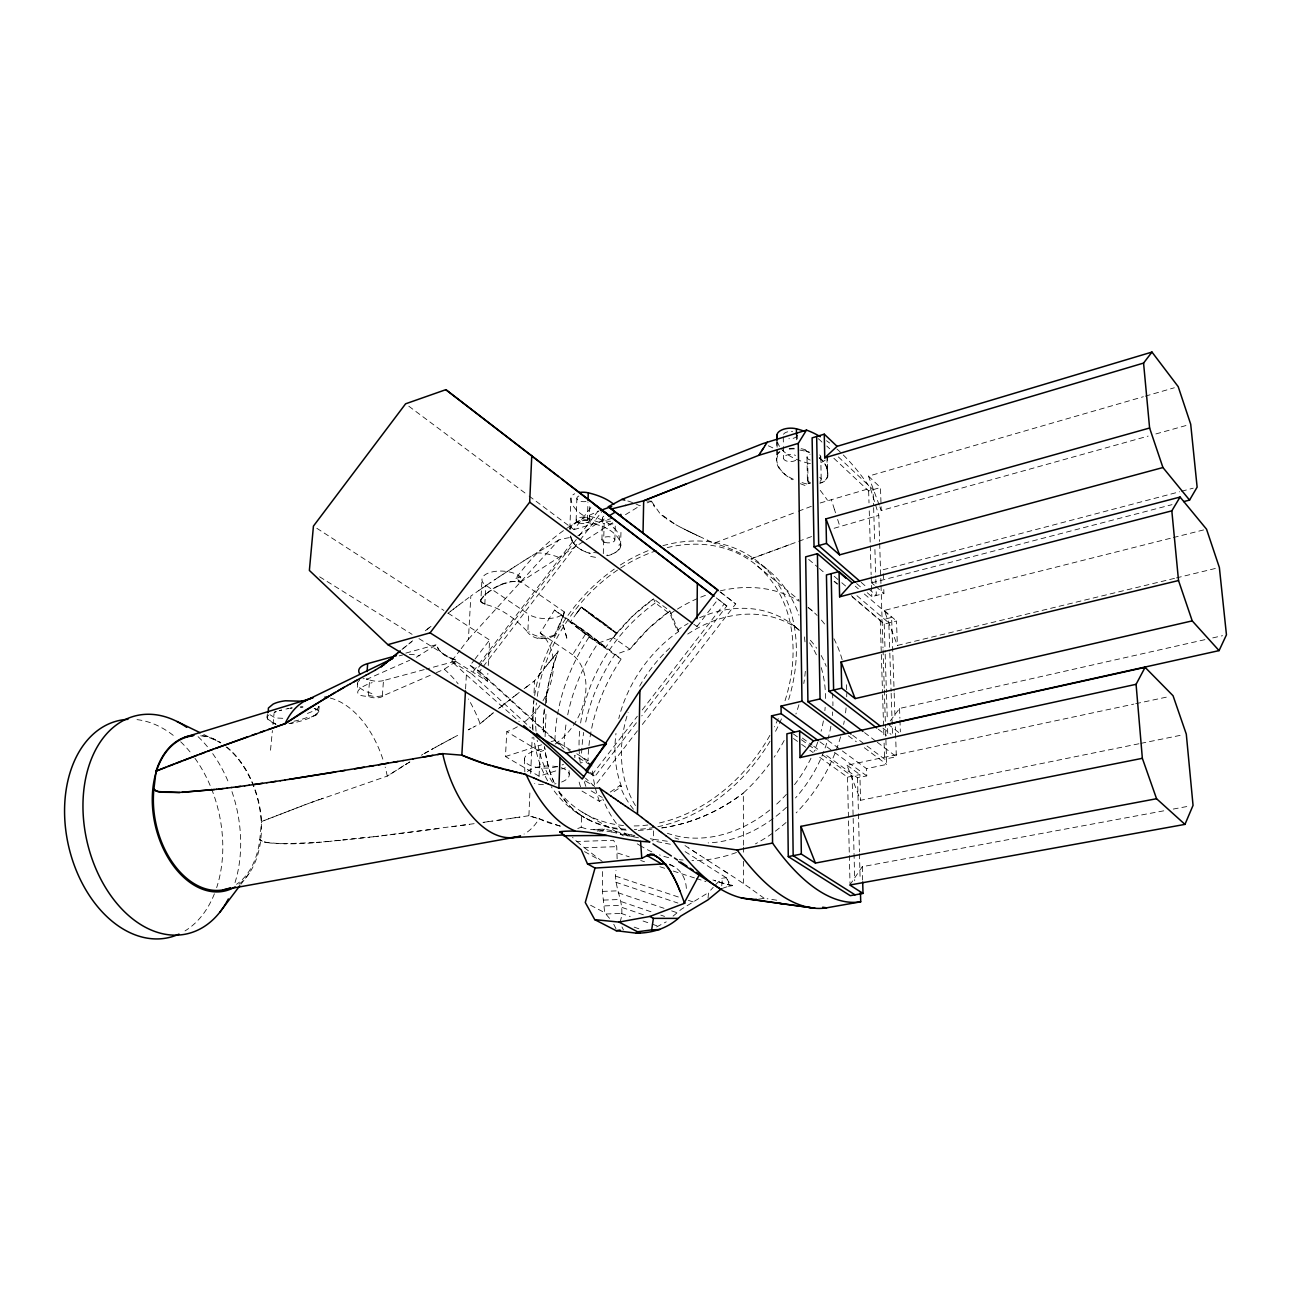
<?xml version="1.0" encoding="UTF-8"?>
<svg xmlns="http://www.w3.org/2000/svg" width="1291" height="1291" viewBox="0 0 1291 1291"><rect width="100%" height="100%" fill="white"/><g stroke="black" fill="none" stroke-linecap="round" stroke-linejoin="round"><path stroke-width="0.75" stroke-dasharray="5 3.75" d="M609.546 918.401L604.688 912.656L602.413 891.387L602.429 869.521M693.767 624.182L696.979 626.571L697.011 622.649M667.318 841.232L653.44 839.344L653.617 828.87M606.899 555.759A13.055 7.649 -18.3 0 0 620.6 545.447L621.019 530.02M614.887 539.832L615.307 524.081M601.913 539.767L602.542 518.111M603.3 553.661L604.156 523.549A54.787 27.176 1.2 0 1 570.945 498.148A12.507 6.197 1.8 0 1 574.737 493.759M577.771 828.499L581.224 827.241L581.579 815.831L577.093 813.056M587.389 520.208L587.954 502.602M589.309 520.402L589.809 504.458M576.125 520.338L576.883 498.439M569.847 528.826L570.945 498.148M545.092 736.645L546.109 710.825M546.432 702.869L546.819 692.944A152.257 93.081 -67.8 0 1 558.083 651.681L557.89 650.712M537.008 818.22L528.907 815.718L530.004 789.559M530.682 773.454L532.199 737.226M532.538 729.173L533.732 700.997M534.071 692.944L534.571 680.857L543.253 669.755M612.58 522.774L520.483 582.112L520.709 577.012L518.869 575.738A20.333 9.36 2.9 0 0 490.451 572.349A20.333 9.36 2.9 0 0 485.819 585.291L528.632 614.258L527.841 632.17A143.382 78.848 76.5 0 0 484.803 604.317L480.817 601.38L481.995 579.094M275.225 723.864L274.741 723.751A4.002 1.533 6 0 1 273.095 723.186L267.302 718.587L267.156 716.747L268.883 714.827L267.124 716.86L267.705 719.216L275.725 723.944M480.817 600.622L480.914 600.105A16.815 5.777 -24.4 0 1 481.043 599.653C489.741 588.276 505.878 579.288 520.37 582.08A159.6 85.642 76.4 0 0 518.595 581.547L518.869 575.738M539.057 776.198L540.235 751.652L506.814 731.626L505.443 756.542L539.057 776.198L559.778 769.63M418.962 638.609L487.449 681.212L487.853 673.369M488.272 665.527L489.596 640.013L445.556 611.531M484.803 604.317L485.819 585.291M465.583 688.958L466.374 674.919L451.56 661.282L459.983 650.244M461.177 648.663L468.407 639.223L470.844 596.055L478.896 590.471M424.206 669.609L383.475 680.583L382.33 696.139L432.485 674.338M727.285 879.607L726.236 877.735L722.363 878.138L721.508 888.692L728.414 886.272L728.737 881.963L727.285 879.591M368.355 696.156L369.597 679.986A23.964 10.021 4.2 0 1 366.354 678.727M357.413 687.28L357.72 683.488M314.149 708.372L318.57 710.583A3.938 1.743 1.4 0 0 317.812 709.889C319.474 699.302 320.491 715.94 313.874 715.908C306.161 720.055 297.543 722.25 288.926 723.541M708.049 898.084L708.549 892.533L713.213 887.32M270.513 750.216L272.401 730.561M272.982 724.541L274.047 713.487M267.027 717.425L267.382 713.826M619.97 922.161C626.7 904.249 613.128 888.256 616.001 870.328M617.13 858.822L616.743 846.654L613.612 840.28L576.883 841.506L572.542 837.391M556.534 653.504L558.067 651.681A152.322 93.13 -67.8 0 0 546.803 692.944L543.35 720.2L543.414 733.562A153.887 118.917 -55.2 0 1 544.092 710.002M319.119 706.726L316.247 709.824L306.322 713.939M564.151 612.838L564.328 611.95L515.916 578.4A160.084 119.998 -55.3 0 1 598.83 511.139M604.236 646.985L605.495 647.63L616.275 633.026L609.142 627.265M564.054 613.273L563.634 614.984M563.505 615.404L554.404 635.237M560.02 624.489L564.328 611.95A19.817 8.908 2.3 0 1 549.046 618.534A19.817 8.908 2.3 0 1 528.632 614.258M559.31 625.99L555.178 633.897M543.011 700.658A58.095 42.329 -57.8 0 0 540.187 633.01L554.533 610.062L586.663 632.235L621.132 659.104A163.408 129.6 -55 0 0 588.034 760.689L580.498 763.078M555.13 744.1A56.982 42.2 -57.8 0 0 572.607 654.747L586.663 632.235M849.849 885.029L862.307 866.681L1165.321 810.538M582.548 607.883L581.208 607.125L570.428 621.778L577.303 627.458M585.598 610.74L581.208 607.093L575.851 614.419L581.289 607.125L596.345 617.711M1204.923 639.658L899.553 708.452L887.918 724.073L898.875 732.594M240.965 884.206L249.195 873.281M487.449 681.212L470.15 665.43L473.797 660.669M475.007 659.072L489.596 640.013M529.116 496.067L574.027 529.617L592.537 505.426M451.56 661.282L471.554 673.692L477.654 665.72M478.864 664.139L573.914 539.945M481.656 663.203L476.766 669.561L564.006 749.103M482.866 661.605L577.948 537.363M579.175 535.765L599.895 508.686M470.15 665.43L479.59 671.336L482.043 668.125M483.27 666.527L578.771 541.768M579.998 540.171L602.542 510.736M696.979 626.571L718.103 599.266L726.817 605.979L641.756 715.892M592.101 774.713L637.351 716.215M642.256 709.905L724.203 603.978M588.793 772.728L594.909 776.407L636.818 722.266M637.431 730.819L594.441 786.364L585.549 778.215M642.353 724.477L735.725 603.881L719.248 591.052M538.799 675.403L544.721 667.915M544.56 668.109L546.19 666.091M546.028 666.285L547.658 664.268M547.497 664.478L549.127 662.461M548.982 662.654L552.096 658.846M550.466 660.831L553.581 657.054M553.484 657.167L555.082 655.247M555.001 655.344L556.566 653.456M874.378 585.226L871.651 582.838L874.201 579.933M468.407 639.223L558.922 539.912A124.824 84.431 -49.2 0 1 571.122 537.363M483.657 596.006L481.898 598.12A16.444 5.535 -25.6 0 0 481.559 598.524A20.366 6.955 -24.9 0 0 480.994 599.67M715.537 884.706L722.363 878.138M484.609 595.086L486.061 593.812M673.063 916.126L681.47 909.171L708.549 892.533M490.112 715.408L480.123 723.702L474.104 726.785M401.985 649.47L412.942 640.594M403.066 648.582L411.361 641.853M493.001 713.068L480.123 723.702A108.396 62.743 76.5 0 0 468.391 699.012M491.79 714.036L493.469 712.68M498.52 708.614L500.214 707.274M499.665 707.694L516.884 694.251M501.909 705.919L507.008 701.917M425.304 630.783L430.92 626.393M427.079 629.395L432.84 624.909M508.719 700.577L510.429 699.254M512.124 697.915L513.85 696.591M515.561 695.268L519.224 692.46M487.272 592.843L496.583 586.937M447.896 613.322L450.753 611.159M450.349 611.466L453.609 608.997M524.162 688.7L527.47 686.199M453.286 609.239L456.465 606.835M525.889 687.393L534.571 680.857L532.828 682.164M456.223 607.012L459.338 604.672M459.144 604.817L465.083 600.363M465.002 600.412L470.844 596.055M656.635 926.938L666.253 921.855M478.735 590.584L482.931 587.695M482.721 587.857L491.048 582.209M486.739 585.13L495.131 579.481M579.82 629.395L570.412 621.762L574.43 624.199M416.396 657.28L436.39 644.661L438.569 649.551L442.813 653.924L457.175 660.734L444.249 669.222L436.39 672.643M610.256 792.061L619.906 785.59L621.536 786.59L612.063 792.916M582.031 791.076L599.46 801.372L602.607 799.258M315.827 714.714L308.533 718.442M494.84 579.691L499.214 576.77M498.923 576.98L503.312 574.075M503.022 574.285L515.674 566.055M507.153 571.574L519.805 563.409M519.628 563.538L532.279 555.517M577.868 535.781L605.334 518.32M523.807 560.859L528.019 558.196M532.231 555.55L558.922 539.912M625.473 514.689L640.481 505.475M403.889 765.515L387.268 776.101L307.92 803.648M405.6 764.482L407.02 763.626M409.634 762.061L387.268 776.101A87.772 54.061 76.6 0 0 385.186 767.08M408.44 762.771L409.876 761.916M546.254 547.19L547.658 546.383M421.35 755.235L422.786 754.412M424.223 753.589L435.825 747.118M424.11 753.654L429.838 750.442M431.468 749.522L432.921 748.715M435.6 747.247L438.746 745.52M438.52 745.633L450.446 739.178M441.457 744.036L453.399 737.613M453.238 737.694L459.289 734.498M471.167 728.302L468.197 729.851L474.152 726.768M497.1 586.663L499.149 585.662M499.698 585.388L501.602 584.549M366.321 679.502L409.667 660.266M502.167 584.307L511.397 581.499L518.708 581.579M647.13 502.877L649.357 502.005M650.083 501.731L651.826 501.779M820.188 502.99L870.408 488.256L878.784 515.367L879.607 541.478M707.21 540.09L713.907 543.253L796.676 511.898M798.467 511.204L812.927 505.733M789.269 544.786L750.846 558.922A153.645 137.153 56.5 0 0 713.907 543.237M811.555 536.572L750.846 558.922A153.887 118.917 -55.2 0 1 798.951 615.145M834.115 528.277L878.784 515.367M305.693 804.471L261.524 821.544L259.814 839.311A77.831 51.882 76.8 0 1 236.543 884.303M309.582 803.05L261.524 821.544A79.784 53.189 76.8 0 0 227.006 747.15M311.518 802.34L313.471 801.63M274.144 712.342L276.048 711.68M315.682 800.84L319.49 799.468M274.289 712.293L276.193 711.631M321.298 798.822L323.266 798.128M505.443 756.542L541.623 744.794M551.144 741.696L554.952 740.453L570.493 749.958M561.666 769.033L565.426 767.855M574.027 529.617L612.354 518.207M879.219 505.104L868.472 476.153L1143.358 396.724M1145.295 396.159L1174.326 387.768M515.916 578.4L520.709 577.012M833.857 458.273L868.649 490.919L880.478 487.546L881.043 504.781M879.881 506.911L881.22 510.526L1148.151 436.1M1155.881 433.937L1186.832 425.304M279.259 710.712L281.68 710.05L279.372 710.679M405.858 653.085L436.39 644.661L438.569 649.551L442.7 653.843A39.747 17.186 3.2 0 0 447.138 656.683L457.175 660.734L426.143 669.093M883.141 569.734L1179.587 491.774M1181.523 491.258L1193.223 488.176M871.651 582.838L1172.018 504.652M867.229 592.714L871.796 596.652L883.915 593.537L883.786 589.567M1174.487 578.368L897.358 645.435L884.238 610.449L1171.373 538.057M1173.341 537.556L1204.584 529.681M851.334 595.684L880.252 620.277L891.613 617.437L894.114 691.04M852.286 596.91L884.222 624.053L896.503 621.003L897.358 645.435M1176.44 577.9L1217.413 567.975M1212.749 637.899L1222.529 635.688M1138.92 743.761L860.564 800.291L847.041 765.256L1133.772 704.111M1135.741 703.692L1169.113 696.575M867.036 746.02L884.625 759.189L896.341 756.704L895.325 726.849M285.924 709.049L288.732 708.485M842.361 750.959L866.568 768.678L886.691 764.417L885.416 724.251M819.656 757.236L847.493 777.166L859.887 774.552L860.564 800.291M826.708 755.606L857.531 777.811L866.761 775.875L866.568 768.678M1140.905 743.358L1182.362 734.934M287.893 708.662L289.216 708.404M293.525 722.782L290.088 723.38M1173.245 809.07L1189.092 806.133M290.136 708.226L292.299 707.888M290.572 708.162L291.927 707.936M728.414 886.272L732.4 885.674L728.737 881.963M514.98 817.784L528.907 815.718M510.381 818.462L519.853 817.058M510.752 818.397L496.615 820.463M501.618 819.737L482.995 822.415M483.302 822.367L492.468 821.06M474.152 823.674L371.921 836.988M460.548 825.578L469.488 824.336M451.656 826.805L456.094 826.192M438.424 828.612L425.304 830.371M416.638 831.501L420.963 830.936M412.313 832.05L380.329 836.003M376.117 836.503L378.215 836.261M373.89 836.762C337.839 839.36 301.077 847.251 264.913 842.103A37.794 25.691 -63.1 0 1 262.638 841.361L262.331 841.232M367.725 837.472L369.823 837.23M363.562 837.924L342.89 840.102M340.84 840.296L330.657 841.232M599.347 831.21L603.236 830.839L597.265 831.049M328.624 841.409L316.537 842.378M314.133 842.555L283.972 843.765M603.413 900.101L620.777 899.44M604.704 905.895L621.568 905.249M606.044 914.012L620.987 913.431M602.413 891.387L617.905 890.822M576.883 841.506L584.436 847.751L616.743 846.654M282.777 718.312L275.257 717.925L269.787 714.617M628.669 834.341L604.446 829.129L590.584 829.532M303.046 706.984L300.319 707.065L303.111 706.984M611.837 831.953L597.62 829.823M607.674 627.152L616.291 633.01L615.065 632.316M598.491 829.839L590.39 829.645M281.196 843.733L269.416 842.958M541.994 638.383L541.865 638.383A17.784 13.765 -4.2 0 1 538.428 637.948L538.202 637.899M771.792 899.44L779.49 900.634M758.495 899.165A212.644 98.31 76.3 0 0 764.127 898.262L767.951 898.843M650.293 838.73L653.44 839.344M670.352 844.266L652.052 840.619M631.67 834.954L634.801 835.6M628.604 834.325L631.735 834.97M633.865 836.81L638.496 837.811M629.362 835.842L634.026 836.842M266.011 842.361L266.236 842.41A83.399 56.675 -62.1 0 0 268.496 842.829M629.556 835.89L620.471 833.889M625.102 834.922L616.065 832.905M611.708 831.92L616.243 832.953M530.762 816.38L539.073 818.704A242.579 144.285 -66.4 0 0 549.869 823.158L561.424 826.434M732.4 885.674L730.125 885.11A208.287 90.677 -10.9 0 1 712.939 879.994M560.036 826.111L539.073 818.704A95.244 52.528 76.5 0 1 524.049 834.067M804.955 450.349L806.649 450.833M581.224 827.241L588.615 829.58M617.679 853.077L629.201 856.804M640.707 860.516L644.548 861.759M659.895 866.729L665.656 868.585M673.321 871.07L694.429 877.896M696.349 878.509L705.951 881.608M314.294 708.42L317.796 709.889M615.452 876.073L679.034 897.229M688.377 900.343L693.993 902.199M615.678 882.205L677.904 903.055M618.179 892.759L664.026 908.299M671.659 910.881L677.388 912.834M621.423 901.651L651.422 911.914M660.798 915.109L664.558 916.4M622.133 907.476L644.548 915.19M621.019 913.366L630.218 916.545M643.063 921.016L650.422 923.565M652.262 924.195L657.764 926.099M634.155 927.132L641.256 929.617M570.477 621.729L579.272 627.587M699.189 536.346L707.274 540.122M696.511 535.087L699.351 536.41M695.187 534.458L696.688 535.168M693.864 533.829L695.365 534.539M692.541 533.199L694.042 533.909M692.734 533.28L689.927 531.94M691.427 532.667L686.086 530.068M203.752 734.482L216.259 740.55M688.829 531.408L681.148 527.567M685.037 529.552L677.614 525.679M590.568 905.249L604.688 912.656M680.163 527.051L675.354 524.436M590.455 820.737L581.579 815.831A154.726 119.079 -55.2 0 0 627.587 830.226M584.5 851.608L599.185 859.741M651.826 501.779L659.83 513.35L675.532 524.533M582.257 812.12L623.456 835.906M637.205 843.83L640.626 845.815M669.722 864.179L674.628 867.019M674.257 523.807L666.091 518.562M591.197 790.899L602.235 797.451M585.307 780.894L592.908 785.444M590.407 765.014L574.656 755.413A153.096 120.095 -55.1 0 0 574.834 757.736M576.787 753.815L588.034 760.689M319.652 576.835L412.103 634.349M726.236 877.735L684.327 851.14M749.893 887.982L735.563 878.235M723.718 870.65L735.596 878.267M715.779 865.535L727.672 873.184M707.92 860.468L715.892 865.615M316.828 528.293L443.862 610.433M700.142 855.433L708.114 860.597M696.543 853.093L688.716 847.993M692.492 850.462L700.384 855.594M603.704 646.646L596.781 641.885M684.988 845.557L688.894 848.106M540.187 633.01L572.607 654.747M614.564 631.977L612.515 630.573M583.08 608.239L586.001 610.256M554.533 610.062L589.099 637.06L621.132 659.104M576.189 625.409L578.19 626.813M611.676 629.992L606.35 626.2M586.905 610.901L589.971 613.08M579.078 627.442L580.579 628.523M793.449 738.5L800 743.18M801.63 744.358L808.182 749.038M809.828 750.216L813.104 752.556M595.635 641.078L593.247 639.352M793.303 733.917L799.839 738.613M801.469 739.775L816.17 750.345M822.706 755.041L852.125 776.181L853.125 816.412M580.401 628.394L594.393 638.674M764.127 898.262L749.877 887.966M802.356 738.065L812.104 745.085M813.717 746.246L820.205 750.926M581.563 629.217L583.984 630.976M847.041 765.256L859.887 774.552M591.1 613.903L593.457 615.597M606.544 626.329L597.539 619.745M819.914 741.825L832.84 751.217M834.454 752.395L866.761 775.875M604.14 624.586L605.366 625.473M827.838 740.34L840.748 749.781M567.717 714.811A165.893 130.165 -55.1 0 1 598.04 643.208L613.273 637.593L632.106 616.565L653.553 598.846L655.295 602.962L670.126 613.919L677.146 630.363L678.695 631.493A122.613 96.906 -55.1 0 0 618.776 718.554M585.243 631.88L590.294 635.608M590.729 637.512L588.147 635.624M595.926 617.405L599.928 620.358M601.638 622.762L599.056 620.858M597.184 618.324L598.459 619.26M599.718 620.196L601.703 621.665M595.732 618.405L597.765 619.906M585.565 633.72L586.856 634.672M600.977 621.132L605.092 624.199M596.474 618.954L592.295 615.839M584.29 632.768L605.463 647.646L593.989 638.367M408.811 406.213L527.503 494.873M848.332 735.805L856.32 741.76M864.325 747.731L886.691 764.417M602.235 622.068L603.478 622.988M593.941 617.066L595.199 618.002M591.02 636.156L592.73 637.431M852.657 735.257L865.438 744.826M584.839 633.171L579.465 629.12M604.672 623.892L609.417 627.474M592.714 616.146L585.372 610.562M605.866 624.779L606.996 625.635M590.358 614.371L591.504 615.242M864.55 732.626L875.669 741.05M877.267 742.26L896.341 756.704M580.611 630.008L581.805 630.912M665.268 517.965L661.928 515.287M595.151 639.271L601.219 643.951M719.878 591.794L735.725 603.881M587.905 612.515L589.245 613.532M584.436 847.751L602.445 861.565M716.247 597.862L726.817 605.979M878.267 729.205L886.255 735.337M610.143 628.039L611.95 629.427M586.243 611.24L587.179 611.95M882.996 728.156L890.968 734.305M612.757 630.056L616.275 632.961M584.565 609.933L581.208 607.125M794.078 625.893L798.419 629.362M602.026 644.58L605.495 647.63M761.012 564.328L768.952 570.767M757.381 565.991L799.226 600.218M808.521 607.835L813.169 611.644M808.699 559.439L817.832 567.201M819.365 568.508L823.932 572.381M834.583 581.45L837.633 584.032M834.034 581.402L837.084 583.984M834.196 576.27L840.263 581.45M841.78 582.757L846.331 586.63M856.95 595.7L888.821 622.908L889.757 651.067M884.238 610.449L896.503 621.003M855.271 586.195L858.305 588.793M864.357 594.005L891.613 617.437M856.595 583.548L861.145 587.486M861.162 582.354L867.229 587.615M868.746 588.922L876.331 595.49L876.202 591.504M875.734 586.404L883.915 593.537M466.374 674.919L519.224 721.604M591.988 765.983L581.515 756.704A164.086 129.762 -55.1 0 1 583.693 732.4M571.671 752.75L564.183 746.101A165.893 130.165 -55.1 0 1 566.459 721.588M479.59 671.336L562.376 746.779M590.471 772.373L594.909 776.407M471.554 673.692L530.779 727.979M826.789 446.04L829.693 448.768M838.359 456.933L873.071 489.66L873.571 505.636M868.472 476.153L880.478 487.546M654.489 506.879L653.327 504.942M613.774 924.275L615.968 928.697M621.972 926.954L623.424 929.891M678.695 631.493L669.916 610.966L653.553 598.846A153.096 120.095 -55.1 0 0 613.273 637.593L629.976 649.244A151.434 119.724 -55.1 0 1 669.916 610.966L648.647 628.459L629.976 649.244L614.823 654.763A164.086 129.762 -55.1 0 0 584.92 725.687M837.633 519.434L839.795 526.195M834.422 509.38L835.519 512.817M834.454 509.477L831.275 499.423M554.436 635.333L554.485 635.511A19.268 15.976 -3.3 0 1 547.271 638.19M827.095 468.794L827.337 470.005A57.595 33.55 -12.8 0 1 826.95 476.992M569.089 770.582L569.218 774.293M899.553 708.452L899.892 718.199M899.956 720.152L900.36 731.852M894.179 693.041L895.05 718.893M889.822 653.068L891.097 691.282M891.161 693.299L892.565 735.531M881.107 506.701L881.22 510.526M883.27 573.704L883.528 581.628M884.222 624.053L885.126 652.181M885.19 654.182L886.433 692.363M886.497 694.364L887.337 720.491M887.595 728.527L887.853 736.564M879.671 543.479L880.946 583.645M881.011 585.662L882.996 647.921M883.06 649.938L884.27 688.087M884.335 690.104L885.352 722.234M880.252 620.277L881.269 652.488M881.333 654.505L882.528 692.751M882.592 694.768L883.867 735.031M884.109 743.083L884.625 759.189M873.636 507.637L874.669 541.575M874.911 549.563L875.782 577.513M875.831 579.514L875.96 583.516M868.649 490.919L869.004 502.893M869.246 510.865L871.135 574.705M871.199 576.706L871.796 596.652M862.307 866.681L862.646 880.059M857.531 777.811L858.402 811.813M858.45 813.814L859.435 851.818M859.483 853.819L860.145 879.817M524.485 758.85L524.824 771.857M853.173 818.413L854.707 880.752M847.493 777.166L849.3 853.496M849.333 855.513L850.011 883.625M827.273 455.449L827.644 473.103M826.95 457.337L827.353 476.96M820.753 456.546L821.205 479.671M777.456 441.877A58.531 30.258 -2.4 0 0 807.73 463.049L808.069 482.995M807.004 456.998L807.375 479.623M797.241 435.148L797.289 438.956M796.531 434.809L796.612 440.78M783.282 437.02L783.363 444.653M783.395 446.557L783.508 458.015M777.053 442.184L777.101 447.703M777.117 449.542L777.166 455.077A58.418 29.661 3 0 0 792.4 479.752M776.827 440.473L776.892 447.848M776.908 449.704L776.972 457.079M743.438 845.185L743.326 793.029A153.887 118.917 -55.2 0 0 769.452 763.885M743.438 847.203L743.455 853.222M743.471 861.242L743.519 883.318M604.446 829.129A109.735 57.207 76.4 0 1 603.075 829.919M732.465 885.626A209.707 91.322 -10.9 0 1 714.665 880.591M804.325 636.899A153.887 118.917 -55.2 0 1 805.261 644.499M805.326 671.304A153.887 118.917 -55.2 0 1 803.793 683.536M798.919 704.757A153.887 118.917 -55.2 0 1 795.918 713.988M784.17 740.485A153.887 118.917 -55.2 0 1 774.132 757.204M545.512 699.754A153.887 118.917 -55.2 0 1 546.819 692.944M558.858 791.69A155.307 94.969 -67.7 0 0 581.66 815.638A155.42 95.034 -67.8 0 1 558.115 790.366M554.178 782.669A155.307 94.969 -67.7 0 1 544.56 746.682A155.42 95.034 -67.8 0 0 553.629 781.362M651.971 829.129A154.726 119.079 -55.2 0 1 636.673 830.42M399.258 655.844A108.396 62.743 76.5 0 1 402.566 655.053M409.344 654.424A108.396 62.743 76.5 0 1 419.769 655.78M444.249 669.222A108.396 62.743 76.5 0 1 458.127 683.843M536.443 552.903A177.738 92.726 76.4 0 1 557.922 557.05M485.368 603.994A20.672 6.988 -16.8 0 1 481.608 602.558M554.226 635.043A18.881 13.184 2.3 0 1 528.874 631.638M537.847 638.416A19.478 14.637 -3.1 0 1 527.599 632.283M562.876 624.957A162.553 81.801 -81 0 1 567.152 639.803M662.928 545.673A154.888 119.111 -55.2 0 1 787.575 702.853M781.458 718.877A154.888 119.111 -55.2 0 1 774.39 733.482M770.033 741.212A154.888 119.111 -55.2 0 1 634.317 829.403M625.683 829.209A154.888 119.111 -55.2 0 1 551.225 786.687M547.626 780.781A154.888 119.111 -55.2 0 1 533.716 737.177M533.054 730.335A154.888 119.111 -55.2 0 1 614.274 569.089M620.358 564.99A154.888 119.111 -55.2 0 1 649.115 550.273M562.957 624.828A162.327 81.801 -80.9 0 1 567.249 639.69M381.846 695.801A11.893 5.487 4.3 0 1 369.274 695.413M382.765 696.462A11.877 7.213 4.3 0 1 368.193 696.301A23.803 7.149 -12.8 0 1 357.817 691.605A23.803 7.149 -12.8 0 1 372.131 682.616M330.254 698.06A87.772 54.061 76.6 0 1 383.475 761.157M371.873 693.509A23.754 8.537 8.5 0 1 364.272 678.485M198.072 736.661A111.994 76.637 76.8 0 1 208.222 747.715M212.692 753.621A111.994 76.637 76.8 0 1 229.201 784.153M231.96 791.609A111.994 76.637 76.8 0 1 234.655 883.738M137.007 719.636A111.333 76.992 76.9 0 1 175.592 737.258M180.692 741.809A111.333 76.992 76.9 0 1 190.955 753.024M194.925 758.253A111.333 76.992 76.9 0 1 216.646 887.643M214.403 893.808A111.333 76.992 76.9 0 1 185.016 930.908M200.686 735.822A79.3 52.866 76.8 0 1 220.487 742.938M226.135 746.94A79.3 52.866 76.8 0 1 260.96 818.058A79.3 52.866 76.8 0 1 238.48 884.642M262.363 841.151A13.297 9.037 -63.7 0 1 259.733 839.408L261.799 840.974A26.933 18.316 -63.4 0 0 263.412 841.651A44.055 29.951 -62.9 0 0 265.704 842.297M202.526 735.596A79.784 53.189 76.8 0 1 220.793 742.664M646.936 501.102A160.084 119.998 -55.3 0 1 651.568 501.15M569.831 529.149A13.475 9.037 -11.7 0 1 575.157 522.532M587.211 520.563A13.007 7.875 -11.8 0 0 575.738 523A13.41 8.456 -17.5 0 0 570.219 529.342M575.189 522.581A12.958 8.601 -12 0 1 587.55 519.918M572.639 540.606A54.561 34.922 -12.4 0 1 570.412 535.943M590.1 553.387A50.946 32.388 -22.1 0 1 572.139 540.8A50.914 31.823 -22.5 0 0 590.197 553.258M571.8 540.929A54.529 34.583 -21.1 0 1 570.638 535.926M595.538 557.341A54.625 33.711 -21.7 0 1 588.067 555.566M598.572 553.032A54.561 29.806 -16.3 0 1 591.439 552.064M614.209 528.084A53.383 29.79 -16.8 0 1 619.035 545.609M620.761 545.415A13.007 7.343 -13.1 0 1 606.835 555.243M609.852 530.246A53.447 28.902 -6 0 1 621.003 545.399M585.985 522.435A53.383 28.918 -6 0 1 609.917 530.214M589.793 516.448A53.447 34.228 -13.5 0 1 614 528.197M627.797 500.973A213.999 104.603 76.4 0 1 639.739 505.765M667.269 547.61A151.305 116.335 -55.2 0 1 784.492 702.336M778.279 718.538A151.305 116.335 -55.2 0 1 774.39 726.865M769.904 735.354A151.305 116.335 -55.2 0 1 657.49 823.368M647.872 824.997A151.305 116.335 -55.2 0 1 630.879 825.917M623.537 825.514A151.305 116.335 -55.2 0 1 558.309 790.705M552.5 782.443A151.305 116.335 -55.2 0 1 537.153 740.308M536.055 731.19A151.305 116.335 -55.2 0 1 536.41 702.95M537.266 696.317A151.305 116.335 -55.2 0 1 659.911 549.595M613.015 523.872A12.313 6.003 1.4 0 1 604.156 523.549M610.578 521.225A6.471 3.163 1.4 0 1 603.672 519.821A6.471 3.163 1.4 0 1 603.72 516.206M586.017 501.505A6.568 3.26 1.8 0 1 577.819 499.988A6.568 3.26 1.8 0 1 579.32 495.809M826.514 440.731A240.707 99.472 76.2 0 1 829.613 443.007M836.907 448.994A240.707 99.472 76.2 0 1 870.408 488.256M768.323 445.798A237.77 102.554 76.3 0 1 774.003 448.51M820.253 490.37A237.77 102.554 76.3 0 1 827.483 500.23M820.075 483.27A13.12 8.101 3.4 0 0 827.337 476.96A13.12 7.907 0 0 1 819.64 483.044M827.725 476.928A57.74 33.824 -9.8 0 0 827.192 469.408A56.417 32.791 -13.8 0 0 819.188 457.869M806.052 451.382A56.417 32.791 -13.8 0 1 809.199 452.447M806.294 451.156A56.626 32.565 -15.2 0 1 809.473 452.189M819.511 457.643A56.626 32.565 -15.2 0 1 827.16 468.778M801.13 448.703A57.95 32.049 -13.1 0 1 805.6 449.768M799.871 450.059A57.675 30.629 -11.7 0 1 804.277 450.979M789.156 448.574A13.443 5.729 -6.8 0 1 795.821 448.413M782.572 450.381A13.249 5.051 -6.2 0 1 783.169 450.156M777.263 455.061A13.281 5.616 -10.6 0 1 779.974 451.818M777.101 455.077A13.297 5.826 -8.2 0 1 779.409 451.705M806.843 483.98A58.45 26.288 0.6 0 1 798.839 481.527M793.432 479.3A58.45 26.288 0.6 0 1 777.957 455.158M805.035 485.448A58.418 29.661 3 0 1 797.322 482.334M810.215 483.318A13.055 7.988 -1.6 0 1 808.198 482.834M809.941 483.641A13.071 8.375 -2.3 0 1 807.956 483.124M661.46 827.967A158.664 133.376 -42.9 0 0 743.342 793.045A158.696 133.409 -42.9 0 1 662.331 827.838M818.268 438.714A57.288 29.306 -1.3 0 1 822.415 442.619M825.207 460.08A13.136 6.681 -2 0 1 819.624 462.856M810.377 463.517A13.136 6.681 -2 0 1 807.73 463.049M789.301 449.155A13.426 5.164 -6.3 0 1 795.304 448.945M797.128 435.632A7.004 3.631 -1.7 0 1 788.914 438.714M783.524 434.26A7.004 3.631 -1.7 0 1 792.577 431.646M819.64 454.932A6.891 3.518 -2 0 1 819.817 458.644M810.183 460.064A6.891 3.518 -2 0 1 810.086 454.174M585.872 786.397A147.255 115.512 -55.1 0 1 583.193 777.666M580.208 762.465A147.255 115.512 -55.1 0 1 579.707 730.609M580.627 722.992A147.255 115.512 -55.1 0 1 655.295 602.962M808.053 607.335A145.802 115.173 -55.1 0 1 817.138 615.452M821.399 620.1A145.802 115.173 -55.1 0 1 824.626 624.069M833.921 638.722A145.802 115.173 -55.1 0 1 842.394 660.605M846.412 684.73A145.802 115.173 -55.1 0 1 846.718 696.817M846.089 707.904A145.802 115.173 -55.1 0 1 845.379 714.084M844.282 720.991A145.802 115.173 -55.1 0 1 843.62 724.429M840.586 736.838A145.802 115.173 -55.1 0 1 796.192 812.878M786.025 822.528A145.802 115.173 -55.1 0 1 755.477 843.862M736.467 852.48A145.802 115.173 -55.1 0 1 691.976 860.516M683.084 860.048A145.802 115.173 -55.1 0 1 679.308 859.628M668.673 857.644A145.802 115.173 -55.1 0 1 659.459 854.916M651.842 851.866A145.802 115.173 -55.1 0 1 641.014 846.057M628.136 836.294A145.802 115.173 -55.1 0 1 602.832 799.016M670.126 613.919A145.802 115.173 -55.1 0 1 707.387 594.667M720.313 590.858A145.802 115.173 -55.1 0 1 799.226 601.251M481.414 602.623A23.125 8.036 -18 0 1 481.22 602.381A18.106 6.342 -19.4 0 1 480.817 601.541A18.978 6.697 -21.1 0 1 480.655 600.17M547.045 638.303A18.203 14.911 -4.3 0 1 545.092 638.577M545.092 638.512A17.671 14.217 -4.6 0 1 541.962 638.577M383.475 680.583A11.926 4.97 4.3 0 1 369.597 679.986M318.925 711.212A19.639 8.65 2.5 0 1 315.359 714.536M307.064 717.522A82.334 40.102 8.7 0 1 292.218 721.556M276.048 724.332A18.8 8.036 6.4 0 1 275.209 724.251M669.303 864.76A33.405 26.74 -62 0 1 686.344 892M819.704 477.347A6.923 3.47 -1.8 0 1 819.672 481.688M810.377 482.592A6.923 3.47 -1.8 0 1 809.957 477.041M795.724 460.338A7.036 3.583 -1.6 0 1 785.703 460.726A7.036 3.583 -1.6 0 1 785.525 455.61A7.036 3.583 -1.6 0 1 795.546 455.4M527.454 771.518A22.173 9.344 -1.8 0 1 561.101 767.725A22.173 9.344 -1.8 0 1 561.133 782.217M556.034 783.669A22.173 9.344 -1.8 0 1 554.549 783.96M543.463 784.67A22.173 9.344 -1.8 0 1 534.587 783.411M543.737 750.361A56.982 42.2 -57.8 0 1 540.235 751.652M539.928 705.467A58.095 42.329 -57.8 0 1 523.355 722.782M517.352 726.785A58.095 42.329 -57.8 0 1 506.814 731.626M554.952 740.453A166.862 130.375 -55.1 0 1 589.099 637.06M563.489 764.272A22.092 9.457 -1.8 0 1 562.053 764.982M557.292 766.628A22.092 9.457 -1.8 0 1 525.324 761.819A22.092 9.457 -1.8 0 1 545.351 749.216M580.579 786.881A153.096 120.095 -55.1 0 1 578.481 779.667M599.46 801.372A151.434 119.724 -55.1 0 1 592.279 769.501M699.641 617.711A122.742 96.938 -55.1 0 1 799.274 630.508M809.618 642.853A122.742 96.938 -55.1 0 1 816.816 655.715M821.237 667.625A122.742 96.938 -55.1 0 1 825.514 699.286M825.159 707.274A122.742 96.938 -55.1 0 1 824.868 710.663M823.4 720.927A122.742 96.938 -55.1 0 1 821.092 731.222M817.719 742.147A122.742 96.938 -55.1 0 1 814.04 751.588M810.99 758.204A122.742 96.938 -55.1 0 1 793.836 785.574M786.397 794.352A122.742 96.938 -55.1 0 1 774.132 806.391M769.775 810.038A122.742 96.938 -55.1 0 1 667.366 833.26M633.413 809.215A122.742 96.938 -55.1 0 1 619.906 785.59M677.146 630.363A122.742 96.938 -55.1 0 1 688.038 623.521M621.536 786.59A122.613 96.906 -55.1 0 1 615.985 733.433M810.377 640.255A122.112 96.793 -55.1 0 1 816.687 648.243M821.173 655.489A122.112 96.793 -55.1 0 1 826.224 666.366M832.405 693.025A122.112 96.793 -55.1 0 1 832.905 705.709M832.663 711.922A122.112 96.793 -55.1 0 1 832.372 715.553M830.888 726.268A122.112 96.793 -55.1 0 1 795.514 797.935M786.509 807.246A122.112 96.793 -55.1 0 1 708.162 842.91M678.743 839.166A122.112 96.793 -55.1 0 1 674.983 837.907M635.462 805.584A122.112 96.793 -55.1 0 1 628.104 712.454M639.658 686.134A122.112 96.793 -55.1 0 1 671.723 646.291M687.716 634.059A122.112 96.793 -55.1 0 1 799.242 630.024M579.014 522.936A6.6 3.211 1.8 0 0 589.293 520.757A6.6 3.211 1.8 0 0 579.853 517.401A6.6 3.211 1.8 0 0 579.014 522.936M604.704 542.285A6.503 3.115 1.4 0 0 614.871 540.187A6.503 3.115 1.4 0 0 605.64 536.927A6.503 3.115 1.4 0 0 604.704 542.285"/><path stroke-width="1.5" d="M697.043 618.712L697.318 583.338L445.847 389.672L405.6 403.809L313.439 526.099L309.372 570.444L387.865 644.661L566.233 753.153L588.793 772.728M641.788 817.477L637.48 814.137L639.916 690.556L717.748 589.89L608.368 506.669L621.859 499.439L762.691 443.668L806.472 430.113A240.707 99.472 76.2 0 1 820.318 436.697M643.031 532.957L643.676 500.779L686.037 484.044M588.018 500.634L588.276 492.823A12.507 6.197 1.8 0 0 579.191 492.484M606.528 792.981L599.605 788.107L558.89 788.155L560.004 757.623L523.759 725.607M387.865 644.661L430.081 632.848L529.681 502.167L531.779 455.497M517.626 772.599L485.658 764.094L461.839 755.17L465.47 690.975M367.064 671.53L367.677 663.622L396.305 655.715M230.298 887.708A77.831 51.882 76.8 0 1 175.334 866.422A77.831 51.882 76.8 0 1 153.887 789.221L156.066 771.098A79.784 53.189 76.8 0 1 194.037 735.257M619.002 922.081L637.593 931.795L651.681 929.859L653.391 918.353L649.857 916.449L619.002 922.081L594.748 919.644L585.275 902.474L595.038 868.052L661.734 864.002A33.405 26.74 -62 0 1 665.866 864.099M863.001 893.42L849.849 885.029L1184.96 824.384L1193.045 805.39L1186.3 734.143L1173.051 695.736L1145.101 667.35L813.378 740.889L800 757.575L799.629 730.932L786.897 733.804L788.268 856.595L850.285 895.68L863.001 893.42L862.695 881.963M887.918 724.073L1219.075 650.616L1226.45 634.817L1219.366 567.507L1206.536 529.197L1180.071 497.051L852.157 582.854L839.618 596.813L839.053 571.59L826.434 574.931L828.774 691.201L876.67 727.979M1184.96 824.384L1156.558 798.726L1142.357 758.317L1136.08 684.311L1145.101 667.35M649.857 916.449L685.118 903.087L684.343 902.667L699.512 874.427L696.333 872.345M1183.718 501.602L1189.56 500.085L1197.128 487.143L1190.705 424.239L1178.199 386.654L1151.975 352.072L837.084 446.347L824.755 457.837L824.271 434.179L812.12 437.875L814.04 546.851L855.078 582.241M1219.075 650.616L1192.222 620.874L1178.522 580.547L1171.825 510.849L1180.071 497.051M845.137 733.417L801.969 701.207L798.274 443.362L806.472 430.113M760.399 452.802L758.769 455.336L643.676 500.779L625.344 505.459M760.383 452.834L761.48 451.124M761.98 450.349L763.626 447.799M761.448 451.172L762.029 450.285M762.529 449.51L763.062 448.687M765.224 445.347L763.594 447.864M767.338 442.103L765.192 445.395M639.916 690.556L582.257 779.07L560.004 757.623M219.793 912.269L239.787 885.755M824.755 457.837L1143.568 363.078L1151.975 352.072M585.501 770.727L606.367 743.761L430.081 632.848M594.748 919.644L616.146 930.682L636.269 933.151L637.593 931.795M616.146 930.682L620.051 930.036M375.052 670.303L383.992 664.623M383.782 664.8L397.58 653.101M386.299 662.638L400.323 650.842M636.269 933.151C652.794 933.232 668.819 927.906 680.696 916.11L707.888 899.924L721.508 888.692M165.813 767.193L156.066 771.098L210.949 750.039L285.069 723.686L302.594 712.019M268.415 729.496L285.069 723.686L329.189 695.865M609.223 515.867L615.226 512.059L718.28 590.584M304.063 711.083L344.455 687.119M330.867 694.897L335.386 692.283M338.177 690.685L347.505 685.408M347.311 685.505L350.539 683.697M350.361 683.794L356.639 680.309M599.605 788.107A140.348 69.036 76.4 0 0 649.938 841.91C619.632 840.925 590.326 828.112 559.794 831.727L581.24 849.785L587.518 863.921L641.772 858.337L648.663 854.803L653.908 855.304A20.333 9.021 55.7 0 1 660.04 859.112C672.627 870.537 678.63 887.127 684.343 902.667M353.427 682.1L359.705 678.63M359.576 678.695L365.853 675.274M365.74 675.322L368.919 673.612M368.839 673.644L375.1 670.271M392.642 658.475L304.45 701.223M167.765 766.418L173.639 764.111M175.608 763.352L181.515 761.077M183.483 760.318L197.345 755.09M199.347 754.347L205.317 752.12M207.318 751.378L213.338 749.167M215.339 748.441L247.807 736.758M251.906 735.305L256.021 733.853M260.137 732.4L264.268 730.948M312.019 698.092L184.661 737.258M758.769 455.336L798.274 443.362M1189.56 500.085L1162.933 467.536L839.57 554.856L826.482 543.43L825.982 518.869L1149.603 428.015L1143.568 363.078M814.04 546.851L826.482 543.43M846.186 578.384L817.413 553.661L805.665 556.857L807.924 701.755L851.059 734.063M839.618 596.813L1171.825 510.849M611.482 508.977L625.441 505.443M1192.222 620.874L855.11 698.592L841.7 688.168L841.103 661.944L1178.522 580.547M828.774 691.201L841.7 688.168M566.233 753.153L606.367 743.761M818.284 740.647L781.136 713.649L781.055 706.096L801.969 701.207M807.924 701.755L820.059 698.931L862.969 731.432M860.452 891.823L860.71 901.812A238.803 101.489 76.2 0 1 772.551 843.071L771.534 715.86L781.136 713.649M800 757.575L1136.08 684.311M1156.558 798.726L815.428 863.066L801.34 854.077L800.953 826.369L1142.357 758.317M665.914 835.745L672.74 840.796L737.177 850.011L772.551 843.071M788.268 856.595L801.34 854.077M222.891 889.902L516.739 836.907M437.649 754.541L442.684 753.637L461.839 755.17M423.077 757.107L432.905 755.364M412.749 758.914L442.684 753.637A95.244 52.528 76.5 0 0 520.467 835.729M822.674 907.218L826.66 907.815L860.71 901.812M402.905 760.625L413.217 758.834M403.341 760.544L368.936 766.451M393.126 762.319L397.999 761.48M388.252 763.159L378.57 764.805M373.777 765.628L289.281 779.361M364.143 767.257L354.605 768.855M340.421 771.211L345.133 770.437M335.725 771.986L284.746 780.054M280.212 780.732L285.021 780.006M280.502 780.684L271.207 782.072M276 781.362L266.721 782.733M267.027 782.685L253.375 784.638M262.573 783.33L248.953 785.235M244.548 785.832L249.276 785.202M244.887 785.799L235.785 786.994M240.497 786.38L231.428 787.542M227.087 788.075L231.783 787.494M227.442 788.043L218.453 789.108M223.117 788.559L216.307 789.35M216.678 789.301L178.949 792.496L158.309 791.593A35.406 22.915 -62.6 0 1 156.211 790.947L153.887 789.221M214.532 789.543L181.918 792.367M510.784 837.714L564.102 834.922M179.852 792.464L162.246 792.238A96.26 62.21 -61.3 0 1 160.794 792.045M651.681 929.859L659.798 929.536M563.634 835.745L606.463 835.471M653.391 918.353L677.936 918.401M775.956 902.829L814.976 908.235L747.134 898.956M741.179 897.826L781.394 903.635M160.504 792.012L158.89 791.722A41.748 27.014 -62.4 0 1 156.937 791.205L156.598 791.093M305.16 701.303L285.376 700.787A32.356 12.862 5 0 0 273.079 704.128L268.415 708.001L268.221 712.487M523.985 773.987L534.022 778.053M519.74 773.067L521.854 773.535M505.071 769.597L526.131 774.439A109.735 57.207 76.4 0 0 574.769 830.791M503.006 769.065L492.791 766.257M636.705 931.941L640.288 932.99M490.774 765.66L480.833 762.529A288.538 229.588 -40.8 0 1 461.871 755.122M558.89 788.155L548.449 784.105M546.383 783.282L548.32 784.057M546.238 783.217L542.268 781.588M540.219 780.732L542.123 781.523M538.186 779.861L540.074 780.668M536.152 778.973L538.04 779.796M534.135 778.102L536.023 778.925M176.964 721.491L200.186 732.755M587.518 863.921L595.038 868.052M661.734 864.002L646.904 855.481A30.871 13.685 55.9 0 1 650.261 854.497M855.045 894.841L793.158 855.659L791.657 732.739M671.352 855.965L652.972 843.911M674.435 857.982L677.549 860.032M680.647 862.065L686.909 866.164M690.04 868.214L693.186 870.279M678.55 861.63L719.571 888.466M637.48 814.137L627.716 807.553M625.296 805.907L627.797 807.601M622.891 804.261L625.393 805.971M620.487 802.631L623.004 804.341M615.726 799.355L618.26 801.098M618.099 800.985L620.632 802.728M613.37 797.725L615.888 799.468M611.03 796.111L613.532 797.854M611.192 796.224L606.399 792.884M771.534 715.86L794.255 732.223M799.629 730.932L813.378 740.889M781.055 706.096L826.224 739.146M609.723 507.67L611.095 508.686M529.681 502.167L692.154 622.988M665.995 835.793L661.428 832.388M659.201 830.726L661.525 832.469M659.298 830.807L652.568 825.724M650.374 824.061L652.681 825.804M650.486 824.142L641.74 817.445M646.113 820.802L648.292 822.48M595.248 505.104L612.354 518.207L561.601 479.026M697.318 583.338L713.31 595.587M601.493 509.913L714.101 596.248M879.817 725.703L833.615 690.072L831.162 573.688M445.847 389.672L558.438 476.589M615.226 512.059L612.499 509.913M612.515 509.929L608.368 506.669M839.053 571.59L852.157 582.854M859.645 581.047L818.688 545.577L816.67 436.487M536.701 733.417L584.081 776.859M824.271 434.179L837.084 446.347M675.193 880.155L673.999 877.848A43.071 18.881 55.7 0 0 670.723 872.345M800.953 826.369L815.428 863.066M841.103 661.944L855.11 698.592M825.982 518.869L839.57 554.856M1149.603 428.015L1162.933 467.536M640.594 841.409L641.772 858.337M817.413 553.661L820.059 698.931M776.94 439.537A58.531 30.258 -2.4 0 1 776.972 434.809A13.33 6.923 -1.7 0 1 796.434 428.822L796.531 434.809M776.972 434.809L777.037 440.328M562.311 832.873A75.201 10.941 39.2 0 1 559.858 831.791A75.12 10.925 39.2 0 0 562.15 832.792M756.574 899.311A212.644 98.31 76.3 0 1 672.74 840.796M699.399 874.459A209.707 91.322 -10.9 0 0 701.174 875.298A208.287 90.677 -10.9 0 1 700.319 874.895M381.297 666.963A108.396 62.743 76.5 0 1 392.884 658.329M285.069 723.686A87.772 54.061 76.6 0 1 313.051 697.818M324.864 697.092A87.772 54.061 76.6 0 1 327.559 697.479M228.346 898.956A111.994 76.637 76.8 0 1 125.066 912.285A111.994 76.637 76.8 0 1 89.273 764.788A111.994 76.637 76.8 0 1 186.695 727.333M179.013 934.103A111.333 76.992 76.9 0 1 68.859 847.251A111.333 76.992 76.9 0 1 127.97 719.329M156.534 790.947A13.636 8.827 -63 0 1 153.79 789.366M235.14 886.852A79.3 52.866 76.8 0 1 156.614 830.662A79.3 52.866 76.8 0 1 192.956 735.838M600.444 510.51A160.084 119.998 -55.3 0 1 611.724 506.621M588.276 492.823A53.851 26.288 2.1 0 1 613.79 504.361M620.793 514.302A53.851 26.288 2.1 0 1 621.245 516.61M621.859 499.439A213.999 104.603 76.4 0 1 624.812 500.133M826.66 907.815A236.64 103.716 76.3 0 1 737.177 850.011M796.434 428.822A57.288 29.306 -1.3 0 1 804.212 431.194M359.705 673.805A23.964 10.021 4.2 0 1 367.677 663.622M675.742 881.285A63.598 27.724 55.8 0 1 679.857 890.855M650.115 854.19A23.448 10.699 58.7 0 1 654.101 854.545M654.343 855.304A19.946 8.859 55.7 0 1 655.118 855.643A16.622 7.504 56.3 0 1 656.296 856.256M656.361 856.562A22.415 9.828 55.2 0 1 657.167 857.063M657.151 856.885A21.156 9.424 55.8 0 1 659.814 858.854A18.897 8.198 55.2 0 1 660.298 859.386M660.314 859.128A23.238 10.489 56 0 1 665.236 864.26M665.365 864.05A30.887 14.007 55.8 0 1 671.126 872.2"/></g></svg>
